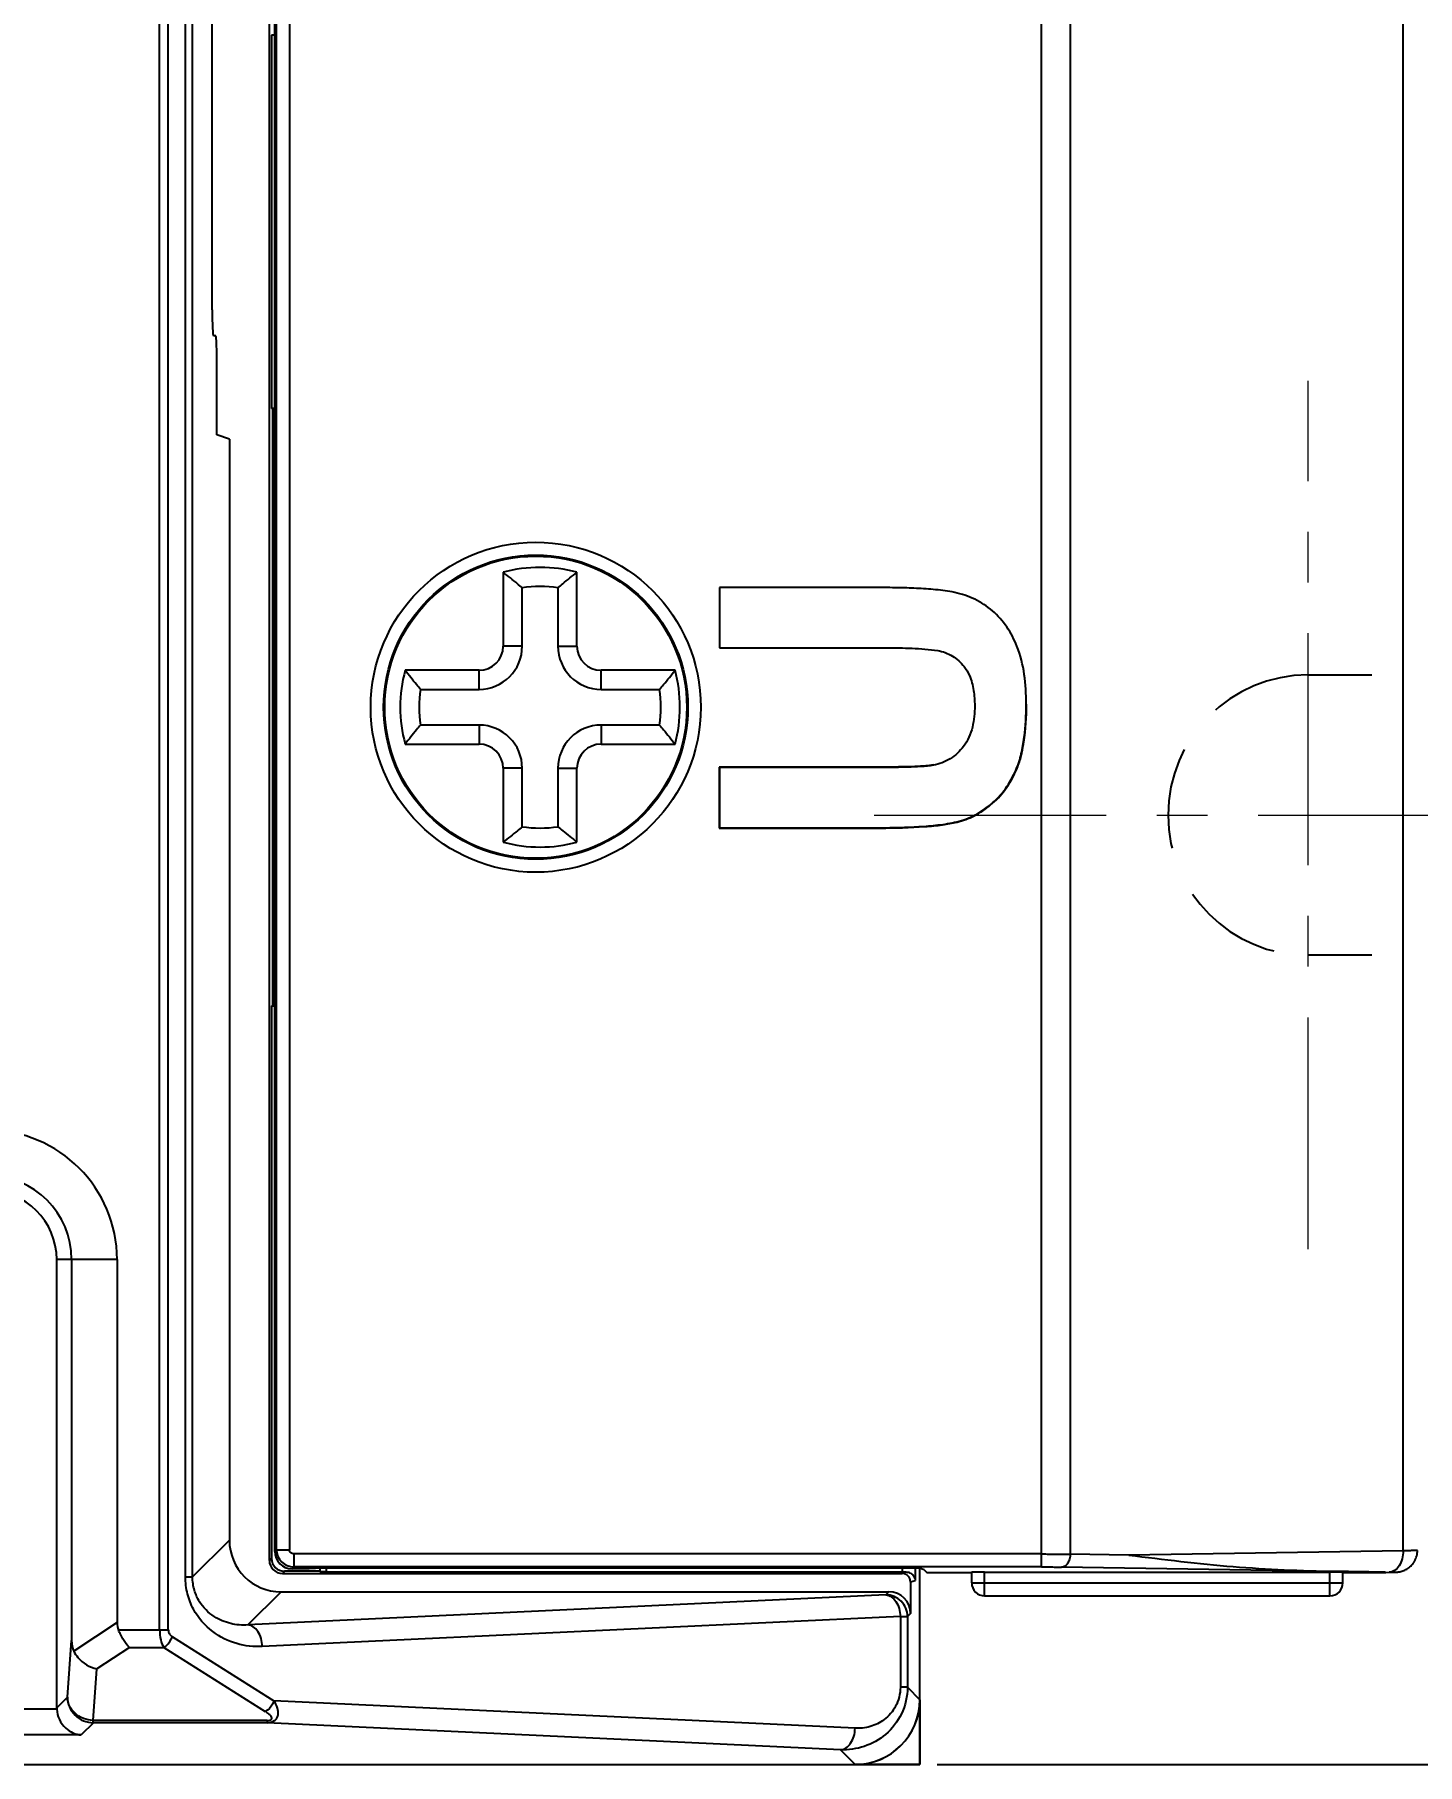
# Model space of a CAD drawing. Header units: millimetres. Extents: x 509 to 5579, y -1329 to 587.
# Drawn here: x 2381.22 to 2413.26, y -941.4 to -901.31 of the extents above; entities that cross this region are included whole.
import ezdxf

# ---------------------------------------------------------------- set-up
doc = ezdxf.new("R2010")
doc.units = ezdxf.units.MM
doc.header["$PDMODE"] = 3
doc.header["$PDSIZE"] = 1
doc.linetypes.add('CENTER', pattern=[17.8, 10.75, -2.35, 2.35, -2.35])
doc.linetypes.add('HIDDEN', pattern=[3.525, 2.35, -1.175])
doc.layers.get('0').update_dxf_attribs({"linetype": 'CONTINUOUS'})
doc.layers.get('Defpoints').update_dxf_attribs({"linetype": 'CONTINUOUS'})
doc.layers.add('3', color=112, linetype='CENTER', lineweight=15)
doc.layers.add('Dim', color=1, linetype='CONTINUOUS')
doc.styles.add('OMI-1', font='arial.ttf', dxfattribs={"oblique": 1})
doc.dimstyles.new('1', dxfattribs={"dimtxt": 4, "dimasz": 2.5, "dimexe": 0.8, "dimexo": 0.3, "dimgap": 0.5, "dimtad": 1, "dimtoh": 1, "dimdec": 1, "dimzin": 0, "dimdsep": 46, "dimtxsty": 'OMI-1', "dimcen": 0, "dimclrd": 256, "dimclre": 256, "dimclrt": 256, "dimadec": 0, "dimazin": 0, "dimtfac": 0.8, "dimtdec": 1, "dimtix": 1, "dimtmove": 0, "dimatfit": 3, "dimfxl": 1, "dimtolj": 1, "dimtzin": 0, "dimarcsym": 0})

# ---------------------------------------------------------------- blocks, each defined once
blk = doc.blocks.new('*D4334')
at = {"layer": 'Defpoints', "color": 0}
for p in [(2401.835, -847.401), (2401.835, -941.401), (2443.28, -941.401)]:
    blk.add_point(p, dxfattribs=at)
at = {"layer": 'Dim', "lineweight": -2}
for p, q in [((2402.135, -847.401), (2444.08, -847.401)), ((2443.28, -849.901), (2443.28, -938.901)), ((2402.135, -941.401), (2444.08, -941.401))]:
    blk.add_line(p, q, dxfattribs=at)
at = {"layer": 'Dim'}
for points in [[(2443.697, -849.901), (2442.864, -849.901), (2443.28, -847.401)], [(2442.864, -938.901), (2443.697, -938.901), (2443.28, -941.401)]]:
    blk.add_solid(points, dxfattribs=at)
at = {"layer": 'Dim', "insert": (2440.738, -894.401), "char_height": 4, "attachment_point": 5, "rotation": 90, "style": 'OMI-1'}
blk.add_mtext('\\A1;94.0', dxfattribs=at)

msp = doc.modelspace()

# ---------------------------------------------------------------- linework, layer by layer
at = {"linetype": 'Continuous'}
for p, q in [((2384.12, -938.281), (2384.12, -850.172)), ((2384.321, -938.281), (2384.321, -850.418)), ((2384.718, -937.056), (2384.718, -851.747)), ((2384.882, -937.056), (2384.882, -851.747)), ((2386.663, -936.674), (2386.663, -852.182)), ((2404.551, -936.825), (2404.551, -851.977)), ((2405.22, -852.274), (2405.22, -936.529)), ((2386.788, -936.467), (2386.788, -852.335)), ((2386.83, -936.426), (2386.83, -852.377)), ((2387.13, -852.377), (2387.13, -936.426)), ((2412.931, -936.45), (2412.931, -852.352)), ((2385.337, -907.691), (2385.337, -898.891)), ((2386.788, -901.325), (2386.712, -901.325)), ((2386.712, -901.325), (2386.712, -909.978)), ((2385.421, -908.291), (2385.368, -908.291)), ((2385.442, -910.591), (2385.442, -908.691)), ((2386.788, -909.978), (2386.712, -909.978)), ((2386.788, -910.001), (2386.735, -910.001)), ((2386.735, -910.001), (2386.735, -923.802)), ((2386.735, -910.11), (2386.794, -910.11)), ((2386.735, -910.141), (2386.788, -910.141)), ((2385.735, -910.689), (2385.442, -910.591)), ((2385.735, -910.689), (2385.735, -936.203)), ((2386.735, -913.151), (2386.788, -913.151)), ((2392.08, -913.775), (2392.08, -915.487)), ((2393.79, -915.487), (2393.79, -913.775)), ((2392.521, -915.487), (2392.521, -914.132)), ((2393.349, -914.132), (2393.349, -915.487)), ((2400.762, -914.128), (2397.094, -914.128)), ((2397.094, -914.128), (2397.094, -915.524)), ((2392.521, -915.487), (2392.08, -915.487)), ((2393.349, -915.487), (2393.79, -915.487)), ((2397.094, -915.524), (2400.958, -915.524)), ((2391.521, -916.046), (2389.809, -916.046)), ((2391.521, -916.487), (2391.521, -916.046)), ((2396.061, -916.046), (2394.349, -916.046)), ((2394.349, -916.487), (2394.349, -916.046)), ((2390.166, -916.487), (2391.521, -916.487)), ((2394.349, -916.487), (2395.704, -916.487)), ((2391.521, -917.315), (2390.166, -917.315)), ((2391.521, -917.315), (2391.521, -917.756)), ((2395.704, -917.315), (2394.349, -917.315)), ((2394.349, -917.315), (2394.349, -917.756)), ((2389.809, -917.756), (2391.521, -917.756)), ((2394.349, -917.756), (2396.061, -917.756)), ((2392.521, -918.315), (2392.08, -918.315)), ((2392.08, -918.315), (2392.08, -920.027)), ((2392.521, -919.67), (2392.521, -918.315)), ((2393.349, -918.315), (2393.79, -918.315)), ((2393.349, -918.315), (2393.349, -919.67)), ((2393.79, -920.027), (2393.79, -918.315)), ((2400.876, -918.288), (2397.085, -918.288)), ((2397.085, -918.288), (2397.085, -919.701)), ((2400.876, -918.297), (2397.094, -918.297)), ((2397.094, -918.297), (2397.094, -919.693)), ((2397.085, -919.701), (2400.819, -919.701)), ((2397.094, -919.693), (2400.819, -919.693)), ((2386.788, -920.651), (2386.735, -920.651)), ((2412.208, -922.651), (2410.735, -922.651)), ((2386.712, -923.825), (2386.788, -923.825)), ((2386.712, -923.825), (2386.712, -936.625)), ((2386.788, -923.661), (2386.735, -923.661)), ((2386.794, -923.693), (2386.735, -923.693)), ((2386.788, -923.801), (2386.735, -923.801)), ((2383.133, -929.701), (2381.735, -929.701)), ((2381.735, -940.089), (2381.735, -929.701)), ((2382.081, -929.701), (2382.081, -938.53)), ((2383.133, -929.701), (2383.133, -938.113)), ((2384.882, -937.056), (2385.735, -936.203)), ((2386.83, -936.426), (2386.788, -936.467)), ((2386.83, -936.426), (2387.13, -936.426)), ((2412.931, -936.45), (2406.576, -936.55)), ((2413.262, -936.469), (2413.262, -936.444)), ((2386.663, -936.674), (2386.712, -936.625)), ((2387.23, -936.825), (2387.188, -936.867)), ((2404.551, -936.525), (2387.23, -936.525)), ((2387.23, -936.525), (2387.23, -936.825)), ((2404.551, -936.825), (2387.23, -936.825)), ((2387.807, -936.85), (2387.735, -936.864)), ((2401.375, -936.85), (2387.807, -936.85)), ((2387.829, -936.85), (2387.829, -936.94)), ((2387.829, -936.85), (2387.829, -936.94)), ((2387.98, -936.85), (2387.98, -936.942)), ((2401.327, -936.85), (2401.327, -936.942)), ((2401.627, -936.856), (2401.627, -937.137)), ((2401.835, -936.893), (2401.724, -936.856)), ((2401.735, -941.401), (2401.735, -936.856)), ((2401.735, -939.903), (2401.735, -936.856)), ((2411.359, -936.928), (2405.02, -936.829)), ((2406.576, -936.55), (2405.22, -936.529)), ((2413.019, -936.873), (2413.042, -936.858)), ((2413.042, -936.858), (2413.065, -936.842)), ((2413.065, -936.842), (2413.088, -936.823)), ((2413.088, -936.823), (2413.109, -936.804)), ((2413.109, -936.804), (2413.129, -936.783)), ((2413.129, -936.783), (2413.149, -936.761)), ((2413.149, -936.761), (2413.167, -936.738)), ((2413.167, -936.738), (2413.184, -936.713)), ((2413.184, -936.713), (2413.199, -936.686)), ((2413.199, -936.686), (2413.214, -936.659)), ((2413.214, -936.659), (2413.226, -936.63)), ((2413.226, -936.63), (2413.237, -936.6)), ((2413.237, -936.6), (2413.246, -936.569)), ((2413.246, -936.569), (2413.254, -936.536)), ((2413.254, -936.536), (2413.259, -936.503)), ((2413.259, -936.503), (2413.262, -936.469)), ((2384.718, -937.056), (2384.882, -937.056)), ((2386.963, -936.974), (2387.012, -936.925)), ((2386.963, -936.974), (2401.318, -936.974)), ((2387.814, -936.925), (2387.012, -936.925)), ((2387.588, -936.867), (2387.188, -936.867)), ((2387.735, -936.864), (2387.588, -936.867)), ((2387.98, -936.942), (2387.829, -936.94)), ((2387.98, -936.942), (2401.327, -936.942)), ((2401.318, -936.974), (2401.413, -936.942)), ((2401.518, -937.174), (2401.627, -937.137)), ((2401.518, -937.174), (2401.518, -937.901)), ((2401.835, -936.893), (2401.894, -936.951)), ((2401.894, -936.951), (2402.935, -936.951)), ((2402.935, -937.196), (2402.935, -936.951)), ((2402.935, -937.196), (2411.535, -937.196)), ((2403.235, -936.946), (2411.235, -936.946)), ((2403.235, -937.496), (2403.235, -936.946)), ((2411.235, -937.496), (2411.235, -936.946)), ((2411.535, -936.951), (2412.513, -936.951)), ((2411.535, -937.196), (2411.535, -936.951)), ((2412.526, -936.951), (2412.647, -936.949)), ((2412.647, -936.949), (2412.681, -936.949)), ((2412.681, -936.949), (2412.71, -936.948)), ((2412.71, -936.948), (2412.734, -936.947)), ((2412.734, -936.947), (2412.746, -936.946)), ((2412.746, -936.946), (2412.757, -936.946)), ((2412.757, -936.946), (2412.768, -936.945)), ((2412.768, -936.945), (2412.779, -936.945)), ((2412.779, -936.945), (2412.79, -936.944)), ((2412.79, -936.944), (2412.803, -936.943)), ((2412.803, -936.943), (2412.817, -936.941)), ((2412.817, -936.941), (2412.835, -936.939)), ((2412.835, -936.939), (2412.856, -936.935)), ((2412.856, -936.935), (2412.878, -936.93)), ((2412.878, -936.93), (2412.9, -936.924)), ((2412.9, -936.924), (2412.923, -936.917)), ((2412.923, -936.917), (2412.947, -936.908)), ((2412.947, -936.908), (2412.971, -936.898)), ((2412.971, -936.898), (2412.995, -936.886)), ((2412.995, -936.886), (2413.019, -936.873)), ((2386.165, -938.17), (2386.933, -937.401)), ((2400.947, -937.472), (2386.165, -938.17)), ((2386.933, -937.401), (2401.018, -937.401)), ((2401.018, -937.401), (2400.947, -937.472)), ((2403.235, -937.496), (2410.155, -937.496)), ((2410.161, -937.496), (2410.71, -937.496)), ((2410.715, -937.496), (2411.235, -937.496)), ((2401.282, -937.972), (2386.499, -938.669)), ((2401.282, -937.972), (2401.447, -937.972)), ((2401.282, -937.972), (2401.282, -939.615)), ((2401.518, -937.901), (2401.447, -937.972)), ((2401.447, -937.972), (2401.447, -939.615)), ((2383.133, -938.113), (2382.131, -938.78)), ((2383.165, -938.281), (2384.321, -938.281)), ((2384.415, -938.445), (2386.769, -939.929)), ((2381.983, -939.842), (2382.081, -938.53)), ((2383.418, -938.69), (2382.668, -939.189)), ((2383.418, -938.69), (2384.215, -938.69)), ((2384.215, -938.69), (2386.568, -940.174)), ((2382.578, -940.382), (2382.668, -939.189)), ((2401.447, -939.615), (2401.282, -939.615)), ((2401.447, -939.615), (2401.735, -939.903)), ((2381.983, -939.842), (2381.735, -940.089)), ((2400.234, -940.564), (2386.769, -939.929)), ((2401.735, -939.903), (2401.735, -941.401)), ((2381.736, -940.119), (2326.034, -940.119)), ((2382.587, -940.436), (2382.305, -940.718)), ((2386.611, -940.382), (2382.578, -940.382)), ((2386.611, -940.436), (2382.587, -940.436)), ((2386.611, -940.382), (2386.611, -940.436)), ((2399.899, -941.063), (2386.611, -940.436)), ((2382.305, -940.718), (2325.466, -940.718)), ((2399.899, -941.063), (2400.237, -941.401)), ((2253.335, -941.401), (2401.735, -941.401)), ((2254.435, -941.401), (2400.237, -941.401)), ((2401.735, -941.401), (2400.237, -941.401))]:
    msp.add_line(p, q, dxfattribs=at)
at = {"linetype": 'HIDDEN'}
msp.add_line((2410.735, -916.151), (2412.208, -916.151), dxfattribs=at)
at = {"linetype": 'Continuous'}
for radius in [3.824, 3.525, 3.5]:
    msp.add_circle((2392.835, -916.901), radius, dxfattribs=at)
for centre, radius, start, end in [((2386.794, -909.813), 0.297, 259.2863, 269.9317), ((2392.935, -916.901), 3.241, 74.7024, 105.2976), ((2392.935, -916.901), 2.8, 81.4928, 98.5072), ((2391.521, -915.487), 1, 270, 0), ((2391.521, -915.487), 0.559, 270, 0), ((2394.349, -915.487), 1, 180, 270), ((2394.349, -915.487), 0.559, 180, 270), ((2392.935, -916.901), 3.241, 164.7024, 195.2976), ((2392.935, -916.901), 3.241, 344.7024, 15.2976), ((2392.935, -916.901), 2.8, 171.4928, 188.5072), ((2392.935, -916.901), 2.8, 351.4928, 8.5072), ((2391.521, -918.315), 1, 0, 90), ((2394.349, -918.315), 1, 90, 180), ((2391.521, -918.315), 0.559, 0, 90), ((2394.349, -918.315), 0.559, 90, 180), ((2392.935, -916.901), 2.8, 261.4928, 278.5072), ((2392.935, -916.901), 3.241, 254.7024, 285.2976), ((2380.135, -929.701), 2.998, 0, 90), ((2380.135, -929.701), 1.946, 0, 90), ((2380.135, -929.701), 1.6, 0, 90), ((2387.23, -936.425), 0.4, 180.0149, 269.9851), ((2401.412, -937.162), 0.22, 68.1534, 75.2584), ((2403.235, -937.196), 0.3, 180, 270), ((2411.235, -937.196), 0.3, 270, 0), ((2400.235, -939.901), 1.5, 270, 0)]:
    msp.add_arc(centre, radius, start, end, dxfattribs=at)
at = {"linetype": 'HIDDEN'}
msp.add_arc((2410.735, -919.401), 3.25, 90, 270, dxfattribs=at)
at = {"linetype": 'Continuous'}
for centre, major_axis, ratio, start_param, end_param in [((2385.368, -907.691), (0, 0.6), 0.052408, -4.712389, -3.141593), ((2385.421, -908.691), (0, 0.4), 0.052408, -1.570796, 0), ((2386.794, -923.993), (0.212, -0.212), 0.999695, 2.356347, 2.553945), ((2386.864, -924.062), (0.212, -0.212), 0.999695, 2.540495, 2.800956), ((2386.937, -936.2), (0.851, 0.851), 0.997265, 2.357564, 3.925621), ((2386.963, -936.674), (0.212, 0.212), 0.999695, -3.926839, -2.356347), ((2387.012, -936.625), (-0.212, -0.212), 0.999695, 5.497939, 7.068431), ((2387.188, -936.467), (-0.283, -0.283), 0.999695, -0.785246, 0.785246), ((2401.375, -936.856), (0.35, 0), 0.017455, 0.05236, 1.570796), ((2401.317, -937.174), (0.19, 0.063), 0.998478, -0.32105, 1.248833), ((2401.327, -936.937), (0.3, 0), 0.017455, -1.570796, -1.282673), ((2403.235, -936.951), (0.3, 0), 0.017455, 1.570796, 3.141593), ((2411.235, -936.951), (0.3, 0), 0.017455, 0, 1.570796), ((2396.614, -936.701), (15.917, -0.25), 0.000737, 6.236238, 6.669231), ((2401.017, -937.902), (0.355, 0.355), 0.997265, -0.784029, 0.784029), ((2384.005, -937.809), (0.806, 0.536), 0.620085, 2.750759, 3.022215), ((2382.713, -938.088), (0.467, 0.82), 0.519733, -3.881391, -3.482308), ((2400.233, -939.899), (1.064, -1.064), 0.997265, -0.784029, 0.784029), ((2382.336, -940.088), (0.425, 0.425), 0.997265, -3.925621, -3.876)]:
    msp.add_ellipse(centre, major_axis=major_axis, ratio=ratio, start_param=start_param, end_param=end_param, dxfattribs=at)
for points, knots in [([(2392.521, -914.132), (2392.484, -914.101), (2392.34, -913.978), (2392.192, -913.861), (2392.08, -913.775)], [0, 0, 0, 0, 0.254441, 1, 1, 1, 1]), ([(2393.349, -914.132), (2393.386, -914.101), (2393.53, -913.978), (2393.678, -913.861), (2393.79, -913.775)], [0, 0, 0, 0, 0.254441, 1, 1, 1, 1]), ([(2402.541, -914.242), (2402.396, -914.21), (2402.1, -914.173), (2401.654, -914.144), (2401.208, -914.131), (2400.911, -914.128), (2400.762, -914.128)], [0, 0, 0, 0, 0.249938, 0.499948, 0.749972, 1, 1, 1, 1]), ([(2403.416, -914.666), (2403.292, -914.559), (2403.014, -914.38), (2402.701, -914.277), (2402.541, -914.242)], [0, 0, 0, 0, 0.499825, 1, 1, 1, 1]), ([(2403.984, -915.484), (2403.921, -915.33), (2403.766, -915.03), (2403.543, -914.775), (2403.416, -914.666)], [0, 0, 0, 0, 0.500217, 1, 1, 1, 1]), ([(2400.958, -915.524), (2401.156, -915.524), (2401.455, -915.528), (2401.852, -915.551), (2402.05, -915.572), (2402.148, -915.589)], [0, 0, 0, 0, 0.499946, 0.750006, 1, 1, 1, 1]), ([(2402.148, -915.589), (2402.267, -915.609), (2402.501, -915.695), (2402.683, -915.863), (2402.759, -915.958)], [0, 0, 0, 0, 0.499761, 1, 1, 1, 1]), ([(2404.196, -916.827), (2404.196, -916.599), (2404.173, -916.144), (2404.07, -915.695), (2403.984, -915.484)], [0, 0, 0, 0, 0.500288, 1, 1, 1, 1]), ([(2402.759, -915.958), (2402.809, -916.021), (2402.911, -916.196), (2402.991, -916.509), (2403.005, -916.75), (2403.005, -916.87)], [0, 0, 0, 0, 0.250172, 0.625008, 1, 1, 1, 1]), ([(2390.166, -916.487), (2390.135, -916.451), (2390.012, -916.306), (2389.895, -916.158), (2389.809, -916.046)], [0, 0, 0, 0, 0.254441, 1, 1, 1, 1]), ([(2395.704, -916.487), (2395.736, -916.451), (2395.858, -916.306), (2395.976, -916.158), (2396.061, -916.046)], [0, 0, 0, 0, 0.254441, 1, 1, 1, 1]), ([(2403.005, -916.87), (2403.005, -917.035), (2402.983, -917.285), (2402.879, -917.6), (2402.795, -917.745), (2402.746, -917.811)], [0, 0, 0, 0, 0.499541, 0.74981, 1, 1, 1, 1]), ([(2403.965, -918.346), (2404.017, -918.228), (2404.093, -917.98), (2404.179, -917.471), (2404.196, -917.084), (2404.196, -916.827)], [0, 0, 0, 0, 0.25003, 0.500222, 1, 1, 1, 1]), ([(2403.973, -918.349), (2404.014, -918.256), (2404.084, -918.045), (2404.184, -917.538), (2404.205, -917.122), (2404.205, -916.827)], [0, 0, 0, 0, 0.197095, 0.428277, 1, 1, 1, 1]), ([(2390.166, -917.315), (2390.135, -917.352), (2390.012, -917.496), (2389.895, -917.644), (2389.809, -917.756)], [0, 0, 0, 0, 0.254441, 1, 1, 1, 1]), ([(2395.704, -917.315), (2395.736, -917.352), (2395.858, -917.496), (2395.976, -917.644), (2396.061, -917.756)], [0, 0, 0, 0, 0.254441, 1, 1, 1, 1]), ([(2402.746, -917.811), (2402.662, -917.922), (2402.452, -918.118), (2402.185, -918.217), (2402.048, -918.246)], [0, 0, 0, 0, 0.499843, 1, 1, 1, 1]), ([(2402.047, -918.237), (2401.99, -918.249), (2401.847, -918.265), (2401.594, -918.279), (2401.262, -918.287), (2401.014, -918.288), (2400.876, -918.288)], [0, 0, 0, 0, 0.148834, 0.365009, 0.648774, 1, 1, 1, 1]), ([(2402.048, -918.246), (2402, -918.256), (2401.903, -918.268), (2401.708, -918.282), (2401.463, -918.291), (2401.17, -918.296), (2400.974, -918.297), (2400.876, -918.297)], [0, 0, 0, 0, 0.124994, 0.25004, 0.500014, 0.750006, 1, 1, 1, 1]), ([(2403.368, -919.16), (2403.5, -919.053), (2403.733, -918.801), (2403.897, -918.501), (2403.965, -918.346)], [0, 0, 0, 0, 0.499765, 1, 1, 1, 1]), ([(2403.374, -919.166), (2403.5, -919.064), (2403.736, -918.812), (2403.902, -918.512), (2403.973, -918.349)], [0, 0, 0, 0, 0.478664, 1, 1, 1, 1]), ([(2402.594, -919.556), (2402.736, -919.523), (2403.012, -919.417), (2403.255, -919.251), (2403.368, -919.16)], [0, 0, 0, 0, 0.499794, 1, 1, 1, 1]), ([(2402.596, -919.564), (2402.733, -919.532), (2403.011, -919.427), (2403.256, -919.262), (2403.374, -919.166)], [0, 0, 0, 0, 0.482456, 1, 1, 1, 1]), ([(2400.819, -919.693), (2401.116, -919.693), (2401.562, -919.684), (2402.155, -919.636), (2402.449, -919.59), (2402.594, -919.556)], [0, 0, 0, 0, 0.499917, 0.750001, 1, 1, 1, 1]), ([(2400.819, -919.701), (2401.163, -919.701), (2401.645, -919.691), (2402.237, -919.633), (2402.485, -919.59), (2402.596, -919.564)], [0, 0, 0, 0, 0.578173, 0.808209, 1, 1, 1, 1]), ([(2392.521, -919.67), (2392.484, -919.702), (2392.34, -919.824), (2392.192, -919.942), (2392.08, -920.027)], [0, 0, 0, 0, 0.254441, 1, 1, 1, 1]), ([(2393.349, -919.67), (2393.386, -919.702), (2393.53, -919.824), (2393.678, -919.942), (2393.79, -920.027)], [0, 0, 0, 0, 0.254441, 1, 1, 1, 1]), ([(2387.23, -936.525), (2387.204, -936.525), (2387.151, -936.504), (2387.13, -936.451), (2387.13, -936.426)], [0, 0, 0, 0, 0.499747, 1, 1, 1, 1]), ([(2412.931, -936.45), (2412.932, -936.514), (2412.918, -936.637), (2412.85, -936.8), (2412.744, -936.917), (2412.649, -936.949), (2412.605, -936.95)], [0, 0, 0, 0, 0.293555, 0.563524, 0.796645, 1, 1, 1, 1]), ([(2413.262, -936.444), (2413.262, -936.444), (2413.259, -936.444), (2413.256, -936.445), (2413.249, -936.445), (2413.235, -936.446), (2413.21, -936.446), (2413.173, -936.447), (2413.125, -936.448), (2413.068, -936.449), (2413.003, -936.449), (2412.956, -936.45), (2412.931, -936.45)], [0, 0, 0, 0, 0.004387, 0.016888, 0.037576, 0.066426, 0.148329, 0.261622, 0.405111, 0.577362, 0.776553, 1, 1, 1, 1]), ([(2404.551, -936.525), (2404.612, -936.525), (2404.835, -936.526), (2405.058, -936.527), (2405.22, -936.529)], [0, 0, 0, 0, 0.272276, 1, 1, 1, 1]), ([(2404.551, -936.825), (2404.594, -936.825), (2404.75, -936.826), (2404.906, -936.827), (2405.02, -936.829)], [0, 0, 0, 0, 0.272275, 1, 1, 1, 1]), ([(2405.22, -936.529), (2405.22, -936.567), (2405.21, -936.641), (2405.168, -936.738), (2405.104, -936.808), (2405.046, -936.828), (2405.02, -936.829)], [0, 0, 0, 0, 0.292568, 0.562798, 0.796775, 1, 1, 1, 1]), ([(2406.576, -936.55), (2407.381, -936.65), (2408.97, -936.847), (2410.571, -936.914), (2411.359, -936.928)], [0, 0, 0, 0, 0.506993, 1, 1, 1, 1]), ([(2386.499, -938.669), (2386.301, -938.679), (2385.89, -938.633), (2385.308, -938.348), (2384.927, -937.907), (2384.75, -937.448), (2384.718, -937.188), (2384.718, -937.056)], [0, 0, 0, 0, 0.222253, 0.45409, 0.710022, 0.851758, 1, 1, 1, 1]), ([(2386.165, -938.17), (2386.032, -938.179), (2385.756, -938.157), (2385.349, -937.987), (2385.06, -937.697), (2384.911, -937.363), (2384.882, -937.161), (2384.882, -937.056)], [0, 0, 0, 0, 0.209652, 0.430047, 0.683031, 0.833726, 1, 1, 1, 1]), ([(2401.494, -936.958), (2401.533, -936.973), (2401.597, -937.025), (2401.625, -937.102), (2401.627, -937.137)], [0, 0, 0, 0, 0.538967, 1, 1, 1, 1]), ([(2401.447, -937.972), (2401.446, -937.844), (2401.339, -937.58), (2401.075, -937.473), (2400.947, -937.472)], [0, 0, 0, 0, 0.500034, 1, 1, 1, 1]), ([(2400.947, -937.472), (2400.991, -937.475), (2401.085, -937.51), (2401.191, -937.627), (2401.262, -937.787), (2401.28, -937.909), (2401.282, -937.972)], [0, 0, 0, 0, 0.203686, 0.439114, 0.709359, 1, 1, 1, 1]), ([(2383.418, -938.69), (2383.365, -938.639), (2383.27, -938.507), (2383.199, -938.362), (2383.165, -938.281)], [0, 0, 0, 0, 0.456253, 1, 1, 1, 1]), ([(2384.12, -938.281), (2384.12, -938.36), (2384.134, -938.501), (2384.181, -938.638), (2384.215, -938.69)], [0, 0, 0, 0, 0.556396, 1, 1, 1, 1]), ([(2384.215, -938.69), (2384.237, -938.679), (2384.325, -938.617), (2384.388, -938.522), (2384.415, -938.445)], [0, 0, 0, 0, 0.232701, 1, 1, 1, 1]), ([(2384.321, -938.281), (2384.321, -938.316), (2384.341, -938.382), (2384.39, -938.428), (2384.415, -938.445)], [0, 0, 0, 0, 0.531718, 1, 1, 1, 1]), ([(2386.499, -938.669), (2386.498, -938.606), (2386.479, -938.485), (2386.409, -938.324), (2386.303, -938.208), (2386.209, -938.172), (2386.165, -938.17)], [0, 0, 0, 0, 0.290339, 0.560948, 0.796478, 1, 1, 1, 1]), ([(2382.131, -938.78), (2382.156, -938.83), (2382.284, -939.022), (2382.499, -939.15), (2382.668, -939.189)], [0, 0, 0, 0, 0.245813, 1, 1, 1, 1]), ([(2401.447, -939.615), (2401.446, -939.825), (2401.353, -940.241), (2400.975, -940.729), (2400.463, -941.015), (2400.084, -941.069), (2399.899, -941.063)], [0, 0, 0, 0, 0.268418, 0.52317, 0.764687, 1, 1, 1, 1]), ([(2401.282, -939.615), (2401.282, -939.766), (2401.21, -940.057), (2400.935, -940.374), (2400.593, -940.543), (2400.35, -940.569), (2400.234, -940.564)], [0, 0, 0, 0, 0.288104, 0.544666, 0.777142, 1, 1, 1, 1]), ([(2382.578, -940.382), (2382.502, -940.38), (2382.349, -940.349), (2382.154, -940.23), (2382.02, -940.053), (2381.985, -939.911), (2381.983, -939.842)], [0, 0, 0, 0, 0.261995, 0.517982, 0.763548, 1, 1, 1, 1]), ([(2381.983, -939.842), (2381.984, -939.919), (2382.016, -940.075), (2382.151, -940.272), (2382.35, -940.404), (2382.508, -940.436), (2382.587, -940.436)], [0, 0, 0, 0, 0.24762, 0.497076, 0.748238, 1, 1, 1, 1]), ([(2386.769, -939.929), (2386.76, -939.955), (2386.715, -940.052), (2386.639, -940.138), (2386.568, -940.174)], [0, 0, 0, 0, 0.258936, 1, 1, 1, 1]), ([(2386.611, -940.436), (2386.67, -940.435), (2386.761, -940.416), (2386.841, -940.334), (2386.879, -940.231), (2386.857, -940.084), (2386.803, -939.98), (2386.769, -939.929)], [0, 0, 0, 0, 0.260682, 0.376046, 0.489183, 0.730347, 1, 1, 1, 1]), ([(2381.736, -940.119), (2381.744, -940.282), (2381.88, -940.583), (2382.174, -940.711), (2382.305, -940.718)], [0, 0, 0, 0, 0.555123, 1, 1, 1, 1]), ([(2382.587, -940.436), (2382.583, -940.432), (2382.583, -940.412), (2382.579, -940.395), (2382.578, -940.382)], [0, 0, 0, 0, 0.301339, 1, 1, 1, 1]), ([(2386.611, -940.382), (2386.631, -940.382), (2386.665, -940.38), (2386.716, -940.363), (2386.723, -940.318), (2386.702, -940.285), (2386.676, -940.255), (2386.631, -940.216), (2386.594, -940.191), (2386.568, -940.174)], [0, 0, 0, 0, 0.166497, 0.303347, 0.400064, 0.503615, 0.618017, 0.740148, 1, 1, 1, 1]), ([(2399.899, -941.063), (2399.943, -941.061), (2400.037, -941.025), (2400.143, -940.909), (2400.214, -940.749), (2400.232, -940.627), (2400.234, -940.564)], [0, 0, 0, 0, 0.203522, 0.439052, 0.709661, 1, 1, 1, 1])]:
    msp.add_open_spline(points, degree=3, knots=knots, dxfattribs=at)
msp.add_open_spline([(2401.413, -936.942), (2401.431, -936.942), (2401.45, -936.944), (2401.468, -936.949)], degree=3, dxfattribs=at)
at = {"layer": '3', "linetype": 'CENTER', "ltscale": 0.5}
for p, q in [((2410.735, -929.463), (2410.735, -909.34)), ((2400.673, -919.401), (2420.797, -919.401))]:
    msp.add_line(p, q, dxfattribs=at)

# ---------------------------------------------------------------- dimensions: what is measured, and where the dimension line sits
at = {"layer": 'Dim'}
dim = msp.add_linear_dim(base=(2443.28, -941.401), p1=(2401.835, -847.401), p2=(2401.835, -941.401), angle=90, dimstyle='1', dxfattribs=at)
dim.commit()
dim.dimension.update_dxf_attribs({"geometry": '*D4334', "text_midpoint": (2440.738, -894.401)})

doc.saveas('drawing.dxf')
